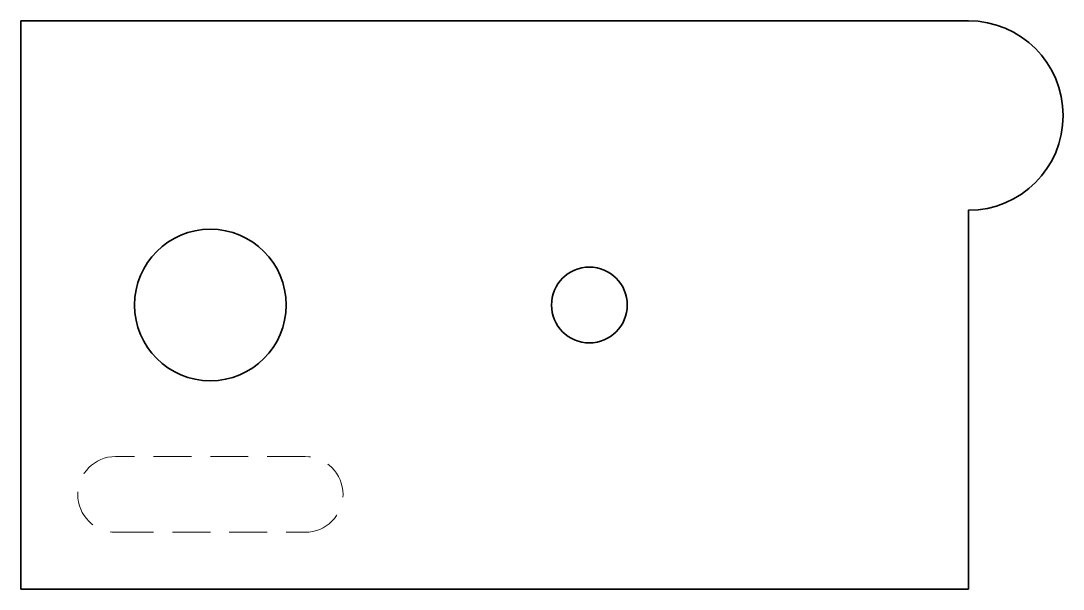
# Model space of a CAD drawing. Header units: millimetres. Extents: x 0 to 55, y 0 to 30.
import ezdxf

# ---------------------------------------------------------------- set-up
doc = ezdxf.new("R2010")
doc.units = ezdxf.units.MM
doc.linetypes.add('BC_CONSTRUCTION', pattern=[3, 2, -1])
for name, color, linetype, lineweight in [('CONSTRUCTION', 8, 'BC_CONSTRUCTION', 18), ('HOLES', 5, 'Continuous', 35), ('PROFILE', 7, 'Continuous', 35)]:
    doc.layers.add(name, color=color, linetype=linetype, lineweight=lineweight)

msp = doc.modelspace()

# ---------------------------------------------------------------- linework, layer by layer
at = {"layer": 'CONSTRUCTION'}
msp.add_lwpolyline([(5, 3), (15, 3, 1), (15, 7), (5, 7, 1)], format="xyb", close=True, dxfattribs=at)
at = {"layer": 'HOLES'}
msp.add_lwpolyline([(32, 15, -1), (28, 15, -1)], format="xyb", close=True, dxfattribs=at)
msp.add_circle((10, 15), 4, dxfattribs=at)
at = {"layer": 'PROFILE'}
msp.add_lwpolyline([(0, 0), (50, 0), (50, 20, 1), (50, 30), (0, 30)], format="xyb", close=True, dxfattribs=at)

doc.saveas('drawing.dxf')
